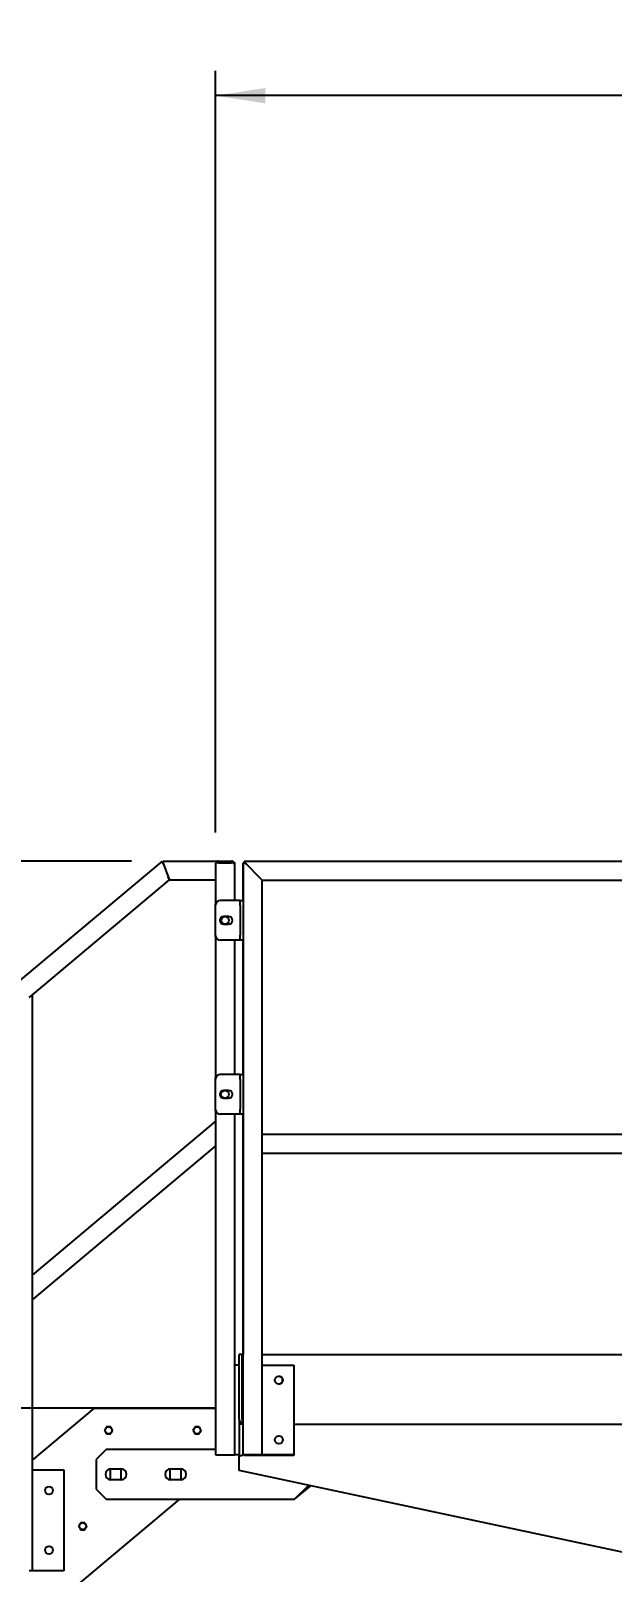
# Model space of a CAD drawing. Header units: millimetres. Extents: x 1293 to 41893, y 1011 to 26911.
# Drawn here: x 24181 to 25349, y 6389 to 9490 of the extents above; entities that cross this region are included whole.
import ezdxf

# ---------------------------------------------------------------- set-up
doc = ezdxf.new("R2010")
doc.units = ezdxf.units.MM
doc.header["$LTSCALE"] = 50
for name, color, linetype in [('CAPA_1', 7, 'Continuous'), ('CLIP_BAR', 5, 'Continuous'), ('PASILLOS', 2, 'Continuous')]:
    doc.layers.add(name, color=color, linetype=linetype)
doc.styles.add('SLDTEXTSTYLE0', font='TXT', dxfattribs={"width": 0.75})
doc.dimstyles.new('SLDDIMSTYLE0', dxfattribs={"dimtxt": 100, "dimasz": 100, "dimexe": 0, "dimexo": 0.0625, "dimgap": 25, "dimtad": 2, "dimdec": 0, "dimrnd": 1e-09, "dimzin": 12, "dimdsep": 46, "dimtxsty": 'SLDTEXTSTYLE0', "dimsah": 1, "dimcen": 0.09, "dimadec": 0, "dimazin": 3, "dimtfac": 1, "dimtdec": 0, "dimtofl": 0, "dimtmove": 0, "dimatfit": 3, "dimfxl": 1, "dimfrac": 2, "dimtolj": 1, "dimtzin": 12, "dimarcsym": 0})
doc.dimstyles.new('SLDDIMSTYLE1', dxfattribs={"dimtxt": 100, "dimasz": 100, "dimexe": 0, "dimexo": 0.0625, "dimgap": 25, "dimtad": 2, "dimdec": 4, "dimlfac": 50, "dimzin": 12, "dimdsep": 46, "dimtxsty": 'SLDTEXTSTYLE0', "dimsah": 1, "dimcen": 0.09, "dimadec": 0, "dimazin": 3, "dimtfac": 1, "dimtdec": 0, "dimtofl": 0, "dimtmove": 0, "dimatfit": 3, "dimfxl": 1, "dimfrac": 2, "dimtolj": 1, "dimtzin": 12, "dimarcsym": 0})

# ---------------------------------------------------------------- blocks, each defined once
blk = doc.blocks.new('_D_4')
at = {"layer": 'CAPA_1', "transparency": 16777216}
for p, q in [((24551.9, 7876.9), (24551.9, 9409.4)), ((28818.8, 7876.9), (28818.8, 9409.4)), ((28818.8, 9359.4), (24551.9, 9359.4))]:
    blk.add_line(p, q, dxfattribs=at)
for points in [[(24551.9, 9359.4), (24651.9, 9344), (24651.9, 9374.8)], [(28818.8, 9359.4), (28718.8, 9374.8), (28718.8, 9344)]]:
    blk.add_solid(points, dxfattribs=at)
at = {"layer": 'CAPA_1', "transparency": 16777216, "insert": (26537.6, 9488.3), "char_height": 100, "attachment_point": 1, "style": 'SLDTEXTSTYLE0'}
blk.add_mtext('4267', dxfattribs=at)
blk = doc.blocks.new('_D_8')
at = {"layer": 'CAPA_1', "transparency": 16777216}
for p, q in [((24382.9, 7819.8), (20801.3, 7819.8)), ((20851.3, 7819.8), (20851.3, 4254)), ((21475.4, 4254), (20801.3, 4254))]:
    blk.add_line(p, q, dxfattribs=at)
for points in [[(20851.3, 7819.8), (20835.9, 7719.8), (20866.7, 7719.8)], [(20851.3, 4254), (20866.7, 4354), (20835.9, 4354)]]:
    blk.add_solid(points, dxfattribs=at)
at = {"layer": 'CAPA_1', "transparency": 16777216, "insert": (20722.4, 5889.1), "char_height": 100, "attachment_point": 1, "rotation": 90, "style": 'SLDTEXTSTYLE0'}
blk.add_mtext('3566', dxfattribs=at)
blk = doc.blocks.new('_D_9')
at = {"layer": 'CAPA_1', "transparency": 16777216}
blk.add_line((21752.4, 4254), (23821.6, 4254), dxfattribs=at)
blk.add_arc((21759.8, 4254), 2011.8, 0, 40, dxfattribs=at)
for points in [[(23300.9, 5547.1), (23351.2, 5459.3), (23375.3, 5478.5)], [(23771.6, 4254), (23784.5, 4354.3), (23753.7, 4353.6)]]:
    blk.add_solid(points, dxfattribs=at)
at = {"layer": 'CAPA_1', "transparency": 16777216, "insert": (23737, 5080.6), "char_height": 100, "attachment_point": 1, "rotation": 290, "style": 'SLDTEXTSTYLE0'}
blk.add_mtext('40°', dxfattribs=at)
blk = doc.blocks.new('_D_10')
at = {"layer": 'CAPA_1', "transparency": 16777216}
for p, q in [((24551.6, 6719), (21157.6, 6719)), ((21207.6, 6719), (21207.6, 4254)), ((21475.4, 4254), (21157.6, 4254))]:
    blk.add_line(p, q, dxfattribs=at)
for points in [[(21207.6, 6719), (21192.2, 6619), (21223, 6619)], [(21207.6, 4254), (21223, 4354), (21192.2, 4354)]]:
    blk.add_solid(points, dxfattribs=at)
at = {"layer": 'CAPA_1', "transparency": 16777216, "insert": (21078.7, 5338.7), "char_height": 100, "attachment_point": 1, "rotation": 90, "style": 'SLDTEXTSTYLE0'}
blk.add_mtext('2465', dxfattribs=at)

msp = doc.modelspace()

# ---------------------------------------------------------------- linework, layer by layer
at = {"layer": 'CLIP_BAR', "linetype": 'Continuous', "lineweight": 25}
for p, q in [((24551.1240188, 7730.4945175), (24551.1240188, 7670.4945175)), ((24551.5990188, 7730.4945175), (24551.5990188, 7670.4945175)), ((24595.2490188, 7740.4945175), (24561.5990188, 7740.4945175)), ((24601.5990188, 7740.4945175), (24595.2490188, 7740.4945175)), ((24601.5990188, 7730.4945175), (24601.5990188, 7740.4945175)), ((24601.5990188, 7740.4945175), (24607.9490188, 7740.4945175)), ((24601.5990188, 7730.4945175), (24601.5990188, 7670.4945175)), ((24607.9490188, 7739.8321167), (24607.9490188, 7730.4945175)), ((24607.9490188, 7730.4945175), (24607.9490188, 7670.4945175)), ((24578.4240188, 7708.4320175), (24568.4240188, 7708.4320175)), ((24568.4240188, 7692.5570175), (24578.4240188, 7692.5570175)), ((24595.2490188, 7660.4945175), (24561.5990188, 7660.4945175)), ((24601.5990188, 7660.4945175), (24595.2490188, 7660.4945175)), ((24601.5990188, 7660.4945175), (24601.5990188, 7670.4945175)), ((24607.9490188, 7660.4945175), (24601.5990188, 7660.4945175)), ((24607.9490188, 7670.4945175), (24607.9490188, 7661.1569183)), ((24551.1240188, 7380.4945175), (24551.1240188, 7320.4945175)), ((24551.5990188, 7380.4945175), (24551.5990188, 7320.4945175)), ((24595.2490188, 7390.4945175), (24561.5990188, 7390.4945175)), ((24601.5990188, 7390.4945175), (24595.2490188, 7390.4945175)), ((24601.5990188, 7390.4945175), (24607.9490188, 7390.4945175)), ((24601.5990188, 7380.4945175), (24601.5990188, 7390.4945175)), ((24601.5990188, 7380.4945175), (24601.5990188, 7320.4945175)), ((24607.9490188, 7389.8321167), (24607.9490188, 7380.4945175)), ((24607.9490188, 7380.4945175), (24607.9490188, 7320.4945175)), ((24578.4240188, 7358.4320175), (24568.4240188, 7358.4320175)), ((24568.4240188, 7342.5570175), (24578.4240188, 7342.5570175)), ((24601.5990188, 7310.4945175), (24601.5990188, 7320.4945175)), ((24607.9490188, 7320.4945175), (24607.9490188, 7311.1569183)), ((24595.2490188, 7310.4945175), (24561.5990188, 7310.4945175)), ((24601.5990188, 7310.4945175), (24595.2490188, 7310.4945175)), ((24607.9490188, 7310.4945175), (24601.5990188, 7310.4945175))]:
    msp.add_line(p, q, dxfattribs=at)
for centre, radius, start, end in [((24561.1240188, 7730.4945175), 10, 156.9260819347, 180), ((24561.5990188, 7730.4945175), 10, 90, 180), ((24568.4240188, 7700.4945175), 7.9375, 90, 270), ((24578.4240188, 7700.4945175), 7.9375, 270, 90), ((24561.1240188, 7670.4945175), 10, 180, 203.0739180653), ((24561.5990188, 7670.4945175), 10, 180, 270), ((24561.1240188, 7380.4945175), 10, 156.9260819347, 180), ((24561.5990188, 7380.4945175), 10, 90, 180), ((24568.4240188, 7350.4945175), 7.9375, 90, 270), ((24578.4240188, 7350.4945175), 7.9375, 270, 90), ((24561.1240188, 7320.4945175), 10, 180, 203.0739180653), ((24561.5990188, 7320.4945175), 10, 180, 270)]:
    msp.add_arc(centre, radius, start, end, dxfattribs=at)
at = {"layer": 'PASILLOS', "linetype": 'Continuous', "lineweight": 25}
for p, q in [((21508.5535896, 5355.5496532), (24444.5694222, 7819.1594555)), ((24446.3814906, 7816.9999166), (24444.5694222, 7819.1594555)), ((24446.3814906, 7819.8189944), (24446.3814906, 7816.9999166)), ((24446.3814906, 7819.8189944), (24587.3390631, 7819.8189944)), ((24446.3814906, 7816.9999166), (24447.5741927, 7813.7229944)), ((24447.5741927, 7813.7229944), (24446.3814906, 7816.9999166)), ((24447.5741927, 7813.7229944), (24457.0039335, 7787.8149944)), ((24551.9240188, 7813.4485175), (24551.9240188, 7733.0232277)), ((24558.0200188, 7816.4965175), (24552.7407279, 7816.4965175)), ((24558.0200188, 7819.5445175), (24583.9280188, 7819.5445175)), ((24558.0200188, 7816.4965175), (24583.9280188, 7816.4965175)), ((24589.2073096, 7816.4965175), (24583.9280188, 7816.4965175)), ((24587.3390631, 7818.500843), (24587.3390631, 7819.8189944)), ((24590.3390631, 7816.8189944), (24589.0074972, 7816.8189944)), ((24590.0240188, 7813.4485175), (24590.0240188, 7740.4945175)), ((24590.3390631, 7816.8189944), (24590.3390631, 7740.4945175)), ((24607.4740188, 7816.4965175), (24607.4740188, 7740.4945175)), ((24607.9490188, 7816.4965175), (24607.4740188, 7816.4965175)), ((24607.9490188, 7739.8321167), (24607.9490188, 7816.4965175)), ((24610.9970188, 7816.4965175), (24607.9490188, 7816.4965175)), ((24610.5220188, 7819.5445175), (24610.5220188, 7816.4965175)), ((24610.9970188, 7819.5445175), (24610.5220188, 7819.5445175)), ((24610.9970188, 7819.5445175), (24610.9970188, 7816.4965175)), ((24610.9970188, 7819.5445175), (25527.2910188, 7819.5445175)), ((24610.9970188, 7816.4965175), (24614.0450188, 7813.4485175)), ((24614.0450188, 7813.4485175), (24610.9970188, 7816.4965175)), ((24614.0450188, 7813.4485175), (24639.9530188, 7787.5405175)), ((24457.0039335, 7787.8149944), (24459.2226961, 7781.7189944)), ((24459.2226961, 7781.7189944), (24457.0039335, 7787.8149944)), ((24639.9530188, 7787.5405175), (24646.0490188, 7781.4445175)), ((24646.0490188, 7781.4445175), (24639.9530188, 7787.5405175)), ((24183.8156858, 7550.6250737), (24459.2226961, 7781.7189944)), ((24459.2226961, 7781.7189944), (24551.9240188, 7781.7189944)), ((24646.0490188, 7269.5445175), (24646.0490188, 7781.4445175)), ((24646.0490188, 7781.4445175), (25492.2390188, 7781.4445175)), ((24551.9240188, 7667.9658074), (24551.9240188, 7383.0232277)), ((24590.0240188, 7660.4945175), (24590.0240188, 7390.4945175)), ((24590.3390631, 7660.4945175), (24590.3390631, 7390.4945175)), ((24607.4740188, 7660.4945175), (24607.4740188, 7390.4945175)), ((24607.9490188, 7389.8321167), (24607.9490188, 7661.1569183)), ((24177.7196858, 7545.5099224), (24183.8156858, 7550.6250737)), ((24183.8156858, 6986.9502062), (24183.8156858, 7550.6250737)), ((24551.9240188, 7317.9658074), (24551.9240188, 6625.4945175)), ((24183.8156858, 6986.9502062), (24551.9240188, 7295.8297726)), ((24590.0240188, 7310.4945175), (24590.0240188, 6805.4945175)), ((24590.3390631, 7310.4945175), (24590.3390631, 7279.5956592)), ((24607.4740188, 7310.4945175), (24607.4740188, 6826.9445175)), ((24607.9490188, 6625.4945175), (24607.9490188, 7311.1569183)), ((24590.0240188, 7279.5956592), (24590.3390631, 7279.5956592)), ((25492.2390188, 7269.5445175), (24646.0490188, 7269.5445175)), ((24646.0490188, 7263.4485175), (24646.0490188, 7269.5445175)), ((24646.0490188, 7237.5405175), (24646.0490188, 7263.4485175)), ((24183.8156858, 6937.2141885), (24551.9240188, 7246.0937549)), ((24646.0490188, 7231.4445175), (24646.0490188, 7237.5405175)), ((25492.2390188, 7231.4445175), (24646.0490188, 7231.4445175)), ((24646.0490188, 6625.4945175), (24646.0490188, 7231.4445175)), ((24183.8156858, 6978.9924434), (24183.8156858, 6986.9502062)), ((24183.8156858, 6945.1719513), (24183.8156858, 6978.9924434)), ((24183.8156858, 6937.2141885), (24183.8156858, 6945.1719513)), ((24183.8156858, 6392.1082346), (24183.8156858, 6937.2141885)), ((24605.8990188, 6826.9445175), (24599.5490188, 6826.9445175)), ((24599.5490188, 6696.7695175), (24599.5490188, 6826.9445175)), ((24605.8990188, 6696.7695175), (24605.8990188, 6826.9445175)), ((24605.8990188, 6826.9445175), (24607.9490188, 6826.9445175)), ((24646.0490188, 6826.9445175), (25492.2390188, 6826.9445175)), ((24599.5490188, 6805.4945175), (24590.0240188, 6805.4945175)), ((24590.0240188, 6805.4945175), (24590.0240188, 6625.4945175)), ((24646.0490188, 6805.4945175), (24709.5490188, 6805.4945175)), ((24709.5490188, 6805.4945175), (24709.5490188, 6625.4945175)), ((24183.8156858, 6614.3308239), (24308.5490188, 6718.9945175)), ((24308.5490188, 6718.9945175), (24551.9240188, 6718.9945175)), ((24599.5490188, 6696.7695175), (24599.5490188, 6625.4945175)), ((24606.8890282, 6687.4985175), (24599.5490188, 6687.4985175)), ((24607.9490188, 6687.2445175), (24599.5490188, 6687.2445175)), ((24605.8990188, 6696.7695175), (24605.8990188, 6687.7892614)), ((24709.5490188, 6687.2445175), (25428.7390188, 6687.2445175)), ((24331.8990188, 6635.9945175), (24311.8990188, 6615.9945175)), ((24551.9240188, 6635.9945175), (24331.8990188, 6635.9945175)), ((24311.8990188, 6615.9945175), (24311.8990188, 6555.9945175)), ((24551.9240188, 6625.4945175), (24558.0200188, 6625.4945175)), ((24558.0200188, 6625.4945175), (24583.9280188, 6625.4945175)), ((24583.9280188, 6625.4945175), (24590.0240188, 6625.4945175)), ((24599.5490188, 6625.4945175), (24590.0240188, 6625.4945175)), ((24599.5490188, 6625.4945175), (24599.5490188, 6623.7445175)), ((24599.5490188, 6623.7445175), (24602.7240188, 6623.7445175)), ((24599.5490188, 6593.5945175), (24599.5490188, 6623.7445175)), ((24614.0450188, 6625.4945175), (24607.9490188, 6625.4945175)), ((24609.5490188, 6625.4945175), (24609.5490188, 6623.7445175)), ((24709.5490188, 6623.7445175), (24609.5490188, 6623.7445175)), ((24639.9530188, 6625.4945175), (24614.0450188, 6625.4945175)), ((24646.0490188, 6625.4945175), (24639.9530188, 6625.4945175)), ((24709.5490188, 6625.4945175), (24646.0490188, 6625.4945175)), ((24709.5490188, 6625.4945175), (24709.5490188, 6623.7445175)), ((24183.8156858, 6595.3082346), (24247.3156858, 6595.3082346)), ((24247.3156858, 6595.3082346), (24247.3156858, 6392.1082346)), ((24340.4838103, 6597.018636), (24340.4365188, 6595.9945175)), ((24340.4365188, 6595.9945175), (24340.4365188, 6575.9945175)), ((24340.4365188, 6575.9945175), (24340.4838103, 6574.970399)), ((24341.8990188, 6597.1070175), (24361.8990188, 6597.1070175)), ((24361.8990188, 6574.8820175), (24341.8990188, 6574.8820175)), ((24362.6079452, 6574.9046544), (24362.6615188, 6575.9945175)), ((24362.6615188, 6595.9945175), (24362.6079453, 6597.0843802)), ((24362.6615188, 6575.9945175), (24362.6615188, 6595.9945175)), ((24460.4836137, 6597.0165087), (24460.4365188, 6595.9945175)), ((24460.4365188, 6595.9945175), (24460.4365188, 6575.9945175)), ((24460.4365188, 6575.9945175), (24460.4838067, 6574.970438)), ((24461.8990188, 6597.1070175), (24481.8990188, 6597.1070175)), ((24481.8990188, 6574.8820175), (24461.8990188, 6574.8820175)), ((24482.6079452, 6574.9046544), (24482.6615188, 6575.9945175)), ((24482.6615188, 6595.9945175), (24482.6079453, 6597.0843802)), ((24482.6615188, 6575.9945175), (24482.6615188, 6595.9945175)), ((25404.5490188, 6422.3945175), (24599.5490188, 6593.5945175)), ((24311.8990188, 6555.9945175), (24331.8990188, 6535.9945175)), ((24710.8990188, 6535.9945175), (24738.8695986, 6563.9650973)), ((24710.8990188, 6535.9945175), (24743.9369754, 6562.8874142)), ((24479.389068, 6535.9945175), (21783.6271584, 4273.9816934)), ((24331.8990188, 6535.9945175), (24710.8990188, 6535.9945175)), ((24183.8156858, 6392.1082346), (24177.7196858, 6392.1082346)), ((24247.3156858, 6392.1082346), (24183.8156858, 6392.1082346))]:
    msp.add_line(p, q, dxfattribs=at)
for centre, radius in [((24570.9740188, 7700.4945175), 7.9375), ((24570.9740188, 7350.4945175), 7.9375), ((24679.5490188, 6775.4945175), 7.9375), ((24337.1290188, 6674.5445175), 6.775692), ((24514.9290188, 6674.5445175), 6.775692), ((24679.5490188, 6655.4945175), 7.9375), ((24217.3156858, 6553.7082346), 7.9375), ((24285.1156858, 6481.7082346), 6.775692), ((24217.3156858, 6433.7082346), 7.9375)]:
    msp.add_circle(centre, radius, dxfattribs=at)
for centre, radius, start, end in [((24558.0200188, 7813.4485175), 6.096, 150, 180), ((24558.0200188, 7813.4485175), 6.096, 90, 150), ((24583.9280188, 7813.4485175), 6.096, 30, 90), ((24583.9280188, 7813.4485175), 6.096, 0, 30), ((24571.2890631, 7700.4989944), 7.9375, 91.9513852699, 269.6768977925), ((24571.2890631, 7350.4989944), 7.9375, 91.9513833814, 114.4052129671), ((24679.0740188, 6775.4945175), 7.9375, 271.7146175357, 88.2853824634), ((24609.0740188, 6696.7695175), 9.525, 180, 250.5287793655), ((24609.0740188, 6696.7695175), 9.525, 250.5287793655, 263.2169485366), ((24602.7240188, 6630.0945175), 6.35, 270, 325.3695676933), ((24341.8990188, 6585.9945175), 11.1125, 90, 270), ((24361.8990188, 6585.9945175), 11.1125, 270, 90), ((24461.8990188, 6585.9945175), 11.1125, 90, 270), ((24481.8990188, 6585.9945175), 11.1125, 270, 90)]:
    msp.add_arc(centre, radius, start, end, dxfattribs=at)
for points, knots in [([(24333.0045728, 6681.6882675), (24332.646814, 6681.0686111), (24331.9235386, 6679.8158615), (24330.5198318, 6677.3845699), (24329.5150466, 6675.6442308), (24328.8801268, 6674.5445175)], [0, 0, 0, 0, 0.2648633469, 0.5354700776, 1, 1, 1, 1]), ([(24328.8801268, 6674.5445175), (24329.2378856, 6673.9248611), (24329.9611609, 6672.6721115), (24331.3648678, 6670.2408199), (24332.369653, 6668.5004808), (24333.0045728, 6667.4007675)], [0, 0, 0, 0, 0.2648633469, 0.5354700776, 1, 1, 1, 1]), ([(24341.2534648, 6681.6882675), (24340.8994251, 6681.6882675), (24339.8739427, 6681.6882675), (24338.114609, 6681.6882675), (24335.6755023, 6681.6882675), (24333.9925887, 6681.6882675), (24333.0045728, 6681.6882675)], [0, 0, 0, 0, 0.1315464599, 0.3810267709, 0.6366091688, 1, 1, 1, 1]), ([(24333.0045728, 6667.4007675), (24333.9925915, 6667.4007675), (24335.6580871, 6667.4007675), (24338.0963715, 6667.4007675), (24339.8567079, 6667.4007675), (24340.8994308, 6667.4007675), (24341.2534648, 6667.4007675)], [0, 0, 0, 0, 0.3633893563, 0.612562675, 0.868454074, 1, 1, 1, 1]), ([(24345.3779107, 6674.5445175), (24345.0201519, 6675.1641739), (24344.2968766, 6676.4169236), (24342.8931697, 6678.8482152), (24341.8883845, 6680.5885542), (24341.2534648, 6681.6882675)], [0, 0, 0, 0, 0.2648633469, 0.5354700776, 1, 1, 1, 1]), ([(24341.2534648, 6667.4007675), (24341.6112235, 6668.0204239), (24342.3344989, 6669.2731736), (24343.7382058, 6671.7044652), (24344.742991, 6673.4448042), (24345.3779107, 6674.5445175)], [0, 0, 0, 0, 0.2648633469, 0.5354700776, 1, 1, 1, 1]), ([(24510.8045728, 6681.6882675), (24510.446814, 6681.0686111), (24509.7235386, 6679.8158615), (24508.3198318, 6677.3845699), (24507.3150466, 6675.6442308), (24506.6801268, 6674.5445175)], [0, 0, 0, 0, 0.2648633469, 0.5354700776, 1, 1, 1, 1]), ([(24506.6801268, 6674.5445175), (24507.0378856, 6673.9248611), (24507.7611609, 6672.6721115), (24509.1648678, 6670.2408199), (24510.169653, 6668.5004808), (24510.8045728, 6667.4007675)], [0, 0, 0, 0, 0.2648633469, 0.5354700776, 1, 1, 1, 1]), ([(24519.0534648, 6681.6882675), (24518.6994251, 6681.6882675), (24517.6739427, 6681.6882675), (24515.914609, 6681.6882675), (24513.4755023, 6681.6882675), (24511.7925887, 6681.6882675), (24510.8045728, 6681.6882675)], [0, 0, 0, 0, 0.1315464599, 0.3810267709, 0.6366091688, 1, 1, 1, 1]), ([(24510.8045728, 6667.4007675), (24511.7925915, 6667.4007675), (24513.4580871, 6667.4007675), (24515.8963715, 6667.4007675), (24517.6567079, 6667.4007675), (24518.6994308, 6667.4007675), (24519.0534648, 6667.4007675)], [0, 0, 0, 0, 0.36338935629, 0.61256267501, 0.86845407398, 1, 1, 1, 1]), ([(24523.1779107, 6674.5445175), (24522.8201519, 6675.1641739), (24522.0968766, 6676.4169236), (24520.6931697, 6678.8482152), (24519.6883845, 6680.5885542), (24519.0534648, 6681.6882675)], [0, 0, 0, 0, 0.2648633469, 0.5354700776, 1, 1, 1, 1]), ([(24519.0534648, 6667.4007675), (24519.4112235, 6668.0204239), (24520.1344989, 6669.2731736), (24521.5382058, 6671.7044652), (24522.542991, 6673.4448042), (24523.1779107, 6674.5445175)], [0, 0, 0, 0, 0.2648633469, 0.5354700776, 1, 1, 1, 1]), ([(24280.9912398, 6488.8519846), (24280.6334811, 6488.2323282), (24279.9102057, 6486.9795786), (24278.5064988, 6484.548287), (24277.5017136, 6482.8079479), (24276.8667939, 6481.7082346)], [0, 0, 0, 0, 0.2648633469, 0.5354700776, 1, 1, 1, 1]), ([(24276.8667939, 6481.7082346), (24277.2245527, 6481.0885782), (24277.947828, 6479.8358286), (24279.3515349, 6477.404537), (24280.3563201, 6475.6641979), (24280.9912398, 6474.5644846)], [0, 0, 0, 0, 0.2648633469, 0.5354700776, 1, 1, 1, 1]), ([(24289.2401318, 6488.8519846), (24288.8860922, 6488.8519846), (24287.8606097, 6488.8519846), (24286.101276, 6488.8519846), (24283.6621693, 6488.8519846), (24281.9792557, 6488.8519846), (24280.9912398, 6488.8519846)], [0, 0, 0, 0, 0.1315464599, 0.3810267709, 0.6366091688, 1, 1, 1, 1]), ([(24293.3645778, 6481.7082346), (24293.006819, 6482.327891), (24292.2835437, 6483.5806407), (24290.8798368, 6486.0119323), (24289.8750516, 6487.7522713), (24289.2401318, 6488.8519846)], [0, 0, 0, 0, 0.2648633469, 0.5354700776, 1, 1, 1, 1]), ([(24289.2401318, 6474.5644846), (24289.5978906, 6475.184141), (24290.321166, 6476.4368907), (24291.7248728, 6478.8681823), (24292.729658, 6480.6085213), (24293.3645778, 6481.7082346)], [0, 0, 0, 0, 0.2648633469, 0.5354700776, 1, 1, 1, 1]), ([(24280.9912398, 6474.5644846), (24281.9792585, 6474.5644846), (24283.6447542, 6474.5644846), (24286.0830385, 6474.5644846), (24287.843375, 6474.5644846), (24288.8860979, 6474.5644846), (24289.2401318, 6474.5644846)], [0, 0, 0, 0, 0.3633893563, 0.612562675, 0.868454074, 1, 1, 1, 1])]:
    msp.add_open_spline(points, degree=3, knots=knots, dxfattribs=at)

# ---------------------------------------------------------------- dimensions: what is measured, and where the dimension line sits
at = {"layer": 'CAPA_1'}
dim = msp.add_linear_dim(base=(24551.9240188, 9359.3905175), p1=(28818.7820188, 7813.4485175), p2=(24551.9240188, 7813.4485175), dimstyle='SLDDIMSTYLE0', dxfattribs=at)
dim.commit()
dim.dimension.update_dxf_attribs({"geometry": '_D_4', "text_midpoint": (26685.3530188, 9359.3905175), "dimtype": 160})
for base, p1, picture, middle in [((20851.2700416, 4253.9816934), (24446.3814906, 7819.8189944), '_D_8', (20851.2700416, 6036.9003439)), ((21207.5823565, 4253.9816934), (24615.1490188, 6718.9945175), '_D_10', (21207.5823565, 5486.4881055))]:
    dim = msp.add_linear_dim(base=base, p1=p1, p2=(21538.871561, 4253.9816934), angle=90, dimstyle='SLDDIMSTYLE0', dxfattribs=at)
    dim.commit()
    dim.dimension.update_dxf_attribs({"geometry": picture, "text_midpoint": middle, "dimtype": 160})
dim = msp.add_angular_dim_2l(base=(23650.2317314, 4942.0454538), line1=((24589.5490188, 6628.4296915), (21783.6271584, 4273.9816934)), line2=((21688.871561, 4253.9816934), (21538.871561, 4253.9816934)), dimstyle='SLDDIMSTYLE1', dxfattribs=at)
dim.commit()
dim.dimension.update_dxf_attribs({"geometry": '_D_9', "text_midpoint": (23650.2317314, 4942.0454538), "dimtype": 162})

doc.saveas('drawing.dxf')
